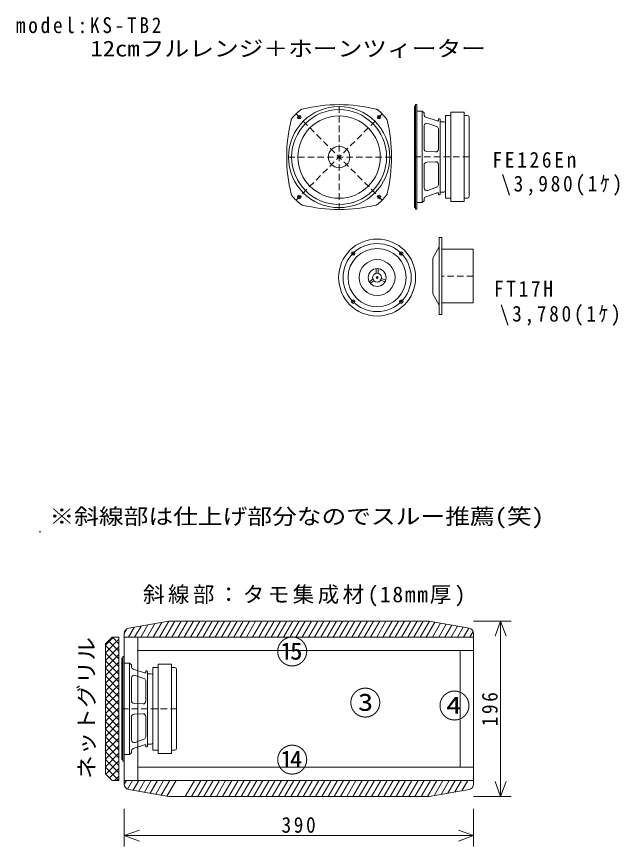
# Model space of a CAD drawing. Units: millimetres, scale not verified. Extents: x -964 to 688, y -484 to 528.
# Drawn here: x 16 to 688, y -398 to 528 of the extents above; entities that cross this region are included whole.
import ezdxf
from ezdxf.enums import TextEntityAlignment as Align

# ---------------------------------------------------------------- set-up
doc = ezdxf.new("R2010")
doc.units = ezdxf.units.MM
doc.header["$LTSCALE"] = 6
doc.linetypes.add('DASHED1', pattern=[1.8, 1.2, -0.6])
doc.layers.add('0-0', color=7, linetype='Continuous', lineweight=18)
doc.styles.add('ＭＳ ゴシック', font='')
doc.styles.get('ＭＳ ゴシック').set_extended_font_data('MS Gothic')

msp = doc.modelspace()

# ---------------------------------------------------------------- linework, layer by layer
at = {"layer": '0-0', "linetype": 'DASHED1'}
for p, q in [((375.57, 312.647), (375.57, 429.647)), ((327.487, 419.231), (423.654, 323.064)), ((423.654, 419.231), (327.487, 323.064)), ((434.07, 371.147), (317.07, 371.147)), ((520.859, 371.35), (459.859, 371.35)), ((525.316, 238.29), (490.316, 238.29)), ((133.15, -244.875), (194.15, -244.875))]:
    msp.add_line(p, q, dxfattribs=at)
at = {"layer": '0-0'}
for p, q in [((494.459, 417.35), (500.159, 417.35)), ((518.859, 417.35), (515.159, 417.35)), ((485.133, 411.42), (472.48, 415.791)), ((484.439, 405.312), (474.439, 408.766)), ((486.459, 412.907), (486.459, 412.365)), ((488.459, 329.793), (488.459, 412.907)), ((488.459, 410.6), (492.459, 410.6)), ((520.859, 327.35), (520.859, 415.35)), ((470.459, 405.931), (470.459, 380.338)), ((486.459, 379.869), (486.459, 402.476)), ((473.319, 377.341), (483.319, 376.872)), ((470.459, 336.77), (470.459, 362.363)), ((473.319, 365.359), (483.319, 365.828)), ((486.459, 362.831), (486.459, 340.224)), ((484.439, 337.389), (474.439, 333.934)), ((472.48, 326.909), (485.133, 331.28)), ((486.459, 330.335), (486.459, 329.793)), ((492.459, 332.1), (488.459, 332.1)), ((515.159, 325.35), (518.859, 325.35)), ((392.562, 262.089), (389.734, 264.918)), ((446.302, 264.918), (443.474, 262.089)), ((417.018, 246.583), (417.018, 241.533)), ((419.018, 241.533), (419.018, 246.583)), ((413.375, 234.777), (409.155, 232.001)), ((410.254, 230.331), (414.474, 233.106)), ((417.018, 236.634), (419.018, 236.634)), ((418.018, 235.634), (418.018, 237.634)), ((426.758, 231.774), (422.12, 233.775)), ((422.912, 235.611), (427.55, 233.611)), ((392.562, 211.178), (389.734, 208.349)), ((446.302, 208.349), (443.474, 211.178)), ((525.316, 208.29), (490.316, 208.29)), ((40.803, -47.332), (42.435, -47.332)), ((185.223, -146.97), (140.687, -154.986)), ((175.009, -164.875), (185.36, -146.947)), ((181.938, -164.875), (192.33, -146.875)), ((475.214, -146.875), (186.286, -146.875)), ((188.866, -164.875), (199.258, -146.875)), ((195.794, -164.875), (206.186, -146.875)), ((202.722, -164.875), (213.114, -146.875)), ((209.65, -164.875), (220.043, -146.875)), ((216.579, -164.875), (226.971, -146.875)), ((223.507, -164.875), (233.899, -146.875)), ((230.435, -164.875), (240.827, -146.875)), ((237.363, -164.875), (247.755, -146.875)), ((244.291, -164.875), (254.684, -146.875)), ((251.22, -164.875), (261.612, -146.875)), ((258.148, -164.875), (268.54, -146.875)), ((265.076, -164.875), (275.468, -146.875)), ((272.004, -164.875), (282.396, -146.875)), ((278.932, -164.875), (289.325, -146.875)), ((285.861, -164.875), (296.253, -146.875)), ((292.789, -164.875), (303.181, -146.875)), ((299.717, -164.875), (310.109, -146.875)), ((306.645, -164.875), (317.037, -146.875)), ((313.573, -164.875), (323.966, -146.875)), ((320.502, -164.875), (330.894, -146.875)), ((327.43, -164.875), (337.822, -146.875)), ((334.358, -164.875), (344.75, -146.875)), ((341.286, -164.875), (351.678, -146.875)), ((348.214, -164.875), (358.607, -146.875)), ((355.143, -164.875), (365.535, -146.875)), ((362.071, -164.875), (372.463, -146.875)), ((368.999, -164.875), (379.391, -146.875)), ((375.927, -164.875), (386.319, -146.875)), ((382.855, -164.875), (393.248, -146.875)), ((389.784, -164.875), (400.176, -146.875)), ((396.712, -164.875), (407.104, -146.875)), ((403.64, -164.875), (414.032, -146.875)), ((410.568, -164.875), (420.961, -146.875)), ((417.496, -164.875), (427.889, -146.875)), ((424.425, -164.875), (434.817, -146.875)), ((431.353, -164.875), (441.745, -146.875)), ((438.281, -164.875), (448.673, -146.875)), ((445.209, -164.875), (455.602, -146.875)), ((452.137, -164.875), (462.53, -146.875)), ((459.066, -164.875), (469.458, -146.875)), ((465.994, -164.875), (476.326, -146.979)), ((472.922, -164.875), (482.602, -148.108)), ((520.813, -154.986), (476.277, -146.97)), ((135.75, -160.874), (138.735, -155.704)), ((140.368, -164.875), (146.703, -153.904)), ((147.296, -164.875), (154.434, -152.512)), ((154.225, -164.875), (162.166, -151.12)), ((161.153, -164.875), (169.898, -149.728)), ((168.081, -164.875), (177.629, -148.337)), ((479.85, -164.875), (488.878, -149.238)), ((486.778, -164.875), (495.154, -150.368)), ((493.707, -164.875), (501.43, -151.497)), ((500.635, -164.875), (507.706, -152.627)), ((507.563, -164.875), (513.982, -153.757)), ((514.491, -164.875), (520.258, -154.886)), ((122.25, -164.875), (114.75, -172.375)), ((114.75, -173.75), (123.625, -164.875)), ((129.75, -164.875), (122.25, -164.875)), ((122.449, -164.875), (129.75, -172.176)), ((129.75, -164.875), (129.75, -324.875)), ((135.75, -328.859), (135.75, -160.891)), ((525.75, -164.875), (135.75, -164.875)), ((150.75, -324.875), (150.75, -164.875)), ((521.419, -164.875), (525.186, -158.351)), ((525.75, -328.859), (525.75, -160.891)), ((114.75, -182.235), (129.75, -167.235)), ((114.75, -172.375), (114.75, -317.375)), ((114.75, -174.147), (129.75, -189.147)), ((114.75, -190.72), (129.75, -175.72)), ((118.107, -169.018), (129.75, -180.662)), ((114.75, -182.632), (129.75, -197.632)), ((114.75, -199.205), (129.75, -184.205)), ((525.75, -179.875), (150.75, -179.875)), ((510.75, -309.875), (510.75, -179.875)), ((114.75, -191.118), (129.75, -206.118)), ((114.75, -207.691), (129.75, -192.691)), ((135.75, -193.875), (141.75, -193.875)), ((114.75, -199.603), (129.75, -214.603)), ((114.75, -216.176), (129.75, -201.176)), ((158.423, -204.805), (145.77, -200.434)), ((159.75, -203.318), (159.75, -203.86)), ((161.75, -286.432), (161.75, -203.318)), ((188.45, -198.875), (192.15, -198.875)), ((194.15, -200.875), (194.15, -288.875)), ((114.75, -208.088), (129.75, -223.088)), ((114.75, -224.661), (129.75, -209.661)), ((143.75, -210.294), (143.75, -235.887)), ((157.73, -210.913), (147.73, -207.459)), ((165.75, -205.625), (161.75, -205.625)), ((114.75, -216.573), (129.75, -231.573)), ((114.75, -233.147), (129.75, -218.147)), ((159.75, -236.356), (159.75, -213.749)), ((114.75, -225.059), (129.75, -240.059)), ((114.75, -241.632), (129.75, -226.632)), ((114.75, -233.544), (129.75, -248.544)), ((114.75, -250.117), (129.75, -235.117)), ((146.61, -238.884), (156.61, -239.353)), ((114.75, -242.029), (129.75, -257.029)), ((114.75, -258.602), (129.75, -243.602)), ((114.75, -250.515), (129.75, -265.515)), ((114.75, -267.088), (129.75, -252.088)), ((114.75, -259), (129.75, -274)), ((143.75, -279.456), (143.75, -253.863)), ((146.61, -250.866), (156.61, -250.397)), ((159.75, -253.394), (159.75, -276.001)), ((114.75, -275.573), (129.75, -260.573)), ((114.75, -267.485), (129.75, -282.485)), ((114.75, -284.058), (129.75, -269.058)), ((114.75, -275.97), (129.75, -290.97)), ((114.75, -292.544), (129.75, -277.544)), ((114.75, -284.456), (129.75, -299.456)), ((114.75, -301.029), (129.75, -286.029)), ((145.77, -289.316), (158.423, -284.945)), ((157.73, -278.837), (147.73, -282.291)), ((159.75, -285.89), (159.75, -286.432)), ((165.75, -284.125), (161.75, -284.125)), ((114.75, -292.941), (129.75, -307.941)), ((114.75, -309.514), (129.75, -294.514)), ((192.15, -290.875), (188.45, -290.875)), ((114.75, -301.426), (129.75, -316.426)), ((115.062, -317.687), (129.75, -302.999)), ((114.75, -309.911), (129.714, -324.875)), ((119.305, -321.93), (129.75, -311.485)), ((150.75, -309.875), (525.75, -309.875)), ((122.25, -324.875), (114.75, -317.375)), ((124.845, -324.875), (129.75, -319.97)), ((129.75, -324.875), (122.25, -324.875)), ((135.75, -324.875), (525.75, -324.875)), ((135.75, -328.874), (138.059, -324.875)), ((139.48, -334.413), (144.987, -324.875)), ((145.687, -335.664), (151.915, -324.875)), ((151.962, -336.793), (158.843, -324.875)), ((158.238, -337.923), (165.772, -324.875)), ((164.514, -339.053), (172.7, -324.875)), ((170.79, -340.182), (179.628, -324.875)), ((177.066, -341.312), (186.556, -324.875)), ((183.342, -342.442), (193.485, -324.875)), ((203.877, -342.875), (214.269, -324.875)), ((210.805, -342.875), (221.197, -324.875)), ((217.733, -342.875), (228.126, -324.875)), ((224.661, -342.875), (235.054, -324.875)), ((231.59, -342.875), (241.982, -324.875)), ((238.518, -342.875), (248.91, -324.875)), ((245.446, -342.875), (255.838, -324.875)), ((252.374, -342.875), (262.767, -324.875)), ((259.302, -342.875), (269.695, -324.875)), ((266.231, -342.875), (276.623, -324.875)), ((273.159, -342.875), (283.551, -324.875)), ((280.087, -342.875), (290.479, -324.875)), ((287.015, -342.875), (297.408, -324.875)), ((293.943, -342.875), (304.336, -324.875)), ((300.872, -342.875), (311.264, -324.875)), ((307.8, -342.875), (318.192, -324.875)), ((314.728, -342.875), (325.12, -324.875)), ((321.656, -342.875), (332.049, -324.875)), ((328.584, -342.875), (338.977, -324.875)), ((335.513, -342.875), (345.905, -324.875)), ((342.441, -342.875), (352.833, -324.875)), ((349.369, -342.875), (359.761, -324.875)), ((356.297, -342.875), (366.69, -324.875)), ((363.225, -342.875), (373.618, -324.875)), ((370.154, -342.875), (380.546, -324.875)), ((377.082, -342.875), (387.474, -324.875)), ((384.01, -342.875), (394.402, -324.875)), ((390.938, -342.875), (401.331, -324.875)), ((397.867, -342.875), (408.259, -324.875)), ((404.795, -342.875), (415.187, -324.875)), ((411.723, -342.875), (422.115, -324.875)), ((418.651, -342.875), (429.043, -324.875)), ((425.579, -342.875), (435.972, -324.875)), ((432.508, -342.875), (442.9, -324.875)), ((439.436, -342.875), (449.828, -324.875)), ((446.364, -342.875), (456.756, -324.875)), ((453.292, -342.875), (463.684, -324.875)), ((460.22, -342.875), (470.613, -324.875)), ((467.149, -342.875), (477.541, -324.875)), ((474.077, -342.875), (484.469, -324.875)), ((481.614, -341.819), (491.397, -324.875)), ((489.346, -340.428), (498.325, -324.875)), ((497.078, -339.036), (505.254, -324.875)), ((504.81, -337.644), (512.182, -324.875)), ((512.541, -336.253), (519.11, -324.875)), ((185.223, -342.78), (140.687, -334.764)), ((476.277, -342.78), (520.813, -334.764)), ((475.214, -342.875), (185.75, -342.875))]:
    msp.add_line(p, q, dxfattribs=at)
at = {"layer": '0-0', "color": 4, "lineweight": 9}
for p, q in [((567.75, -146.875), (525.75, -146.875)), ((555.75, -146.875), (549.594, -163.789)), ((555.75, -342.875), (555.75, -146.875)), ((555.75, -146.875), (561.906, -163.789)), ((555.75, -342.875), (549.594, -325.961)), ((555.75, -342.875), (561.906, -325.961)), ((567.75, -342.875), (525.75, -342.875)), ((135.75, -398.438), (135.75, -356.438)), ((525.75, -356.438), (525.75, -398.438)), ((152.664, -392.594), (135.75, -386.438)), ((525.75, -386.438), (508.836, -380.281)), ((508.836, -392.594), (525.75, -386.438))]:
    msp.add_line(p, q, dxfattribs=at)
at = {"layer": '0-0'}
for points in [[(460.959, 314.85), (459.859, 314.85), (459.859, 427.85), (460.959, 427.85)], [(462.459, 422.35), (468.459, 422.35), (468.459, 320.35), (462.459, 320.35)], [(470.459, 418.627), (470.459, 420.35), (468.459, 422.35)], [(494.459, 417.35), (494.459, 325.35), (500.159, 325.35)], [(468.459, 320.35), (470.459, 322.35), (470.459, 324.074)], [(487.316, 205.79), (480.316, 218.29), (480.316, 258.29), (487.316, 270.79)], [(490.316, 268.29), (525.316, 268.29), (525.316, 208.29)], [(134.25, -188.375), (133.15, -188.375), (133.15, -301.375), (134.25, -301.375)], [(135.75, -186.375), (134.25, -186.375), (134.25, -303.375), (135.75, -303.375)], [(143.75, -197.599), (143.75, -195.875), (141.75, -193.875), (141.75, -295.875), (135.75, -295.875)], [(173.45, -198.875), (167.75, -198.875), (167.75, -290.875), (173.45, -290.875)], [(141.75, -295.875), (143.75, -293.875), (143.75, -292.151)]]:
    msp.add_lwpolyline(points, dxfattribs=at)
for points in [[(460.959, 312.85), (462.459, 312.85), (462.459, 429.85), (460.959, 429.85)], [(500.159, 421.35), (500.159, 321.35), (515.159, 321.35), (515.159, 421.35)], [(490.316, 195.29), (487.316, 195.29), (487.316, 281.29), (490.316, 281.29)], [(173.45, -194.875), (188.45, -194.875), (188.45, -294.875), (173.45, -294.875)]]:
    msp.add_lwpolyline(points, close=True, dxfattribs=at)
at = {"layer": '0-0', "color": 4, "lineweight": 9}
msp.add_lwpolyline([(525.75, -386.438), (135.75, -386.438), (152.664, -380.281)], dxfattribs=at)
at = {"layer": '0-0'}
for centre, radius in [((375.57, 371.147), 56.5), ((375.57, 371.147), 53), ((331.023, 415.695), 2), ((375.57, 371.147), 46), ((420.118, 415.695), 2), ((375.57, 371.147), 12), ((331.023, 326.6), 2), ((420.118, 326.6), 2), ((418.018, 236.634), 43), ((418.018, 236.634), 38), ((418.018, 236.634), 32.5), ((391.148, 263.504), 2), ((444.888, 263.504), 2), ((418.018, 236.634), 20), ((418.018, 236.634), 10), ((418.018, 236.634), 5), ((418.018, 236.634), 1), ((391.148, 209.763), 2), ((444.888, 209.763), 2)]:
    msp.add_circle(centre, radius, dxfattribs=at)
for centre, radius, start, end in [((375.57, 255.064), 174.583, 76.3826, 103.6174), ((375.57, 371.147), 68, 129.32726, 140.67274), ((375.57, 371.147), 63, 133.18101, 136.81899), ((375.57, 371.147), 68, 39.32726, 50.67274), ((375.57, 371.147), 63, 43.18101, 46.81899), ((473.459, 418.627), 3, 180, 250.94252), ((518.859, 415.35), 2, 0, 90), ((491.653, 371.147), 174.583, 166.3826, 193.6174), ((259.487, 371.147), 174.583, 0.06658, 13.6174), ((473.459, 405.931), 3, 70.94252, 180), ((485.459, 412.365), 1, 250.94252, 0), ((487.459, 412.907), 1, 69.44395, 180), ((487.459, 412.907), 1, 0, 69.44395), ((492.459, 408.6), 2, 0, 90), ((483.459, 402.476), 3, 0, 70.94252), ((473.459, 380.338), 3, 180, 267.31622), ((483.459, 379.869), 3, 267.31622, 0), ((259.487, 371.147), 174.583, 346.3826, 0.06658), ((473.459, 362.363), 3, 92.68378, 180), ((483.459, 362.831), 3, 0, 92.68378), ((473.459, 336.77), 3, 180, 289.05748), ((483.459, 340.224), 3, 289.05748, 0), ((492.459, 334.1), 2, 270, 0), ((375.57, 371.147), 68, 219.32726, 230.67274), ((375.57, 371.147), 63, 223.18101, 226.81899), ((375.57, 371.147), 68, 309.32726, 320.67274), ((375.57, 371.147), 63, 313.18101, 316.81899), ((473.459, 324.074), 3, 109.05748, 180), ((485.459, 330.335), 1, 0, 109.05748), ((487.459, 329.793), 1, 180, 290.55605), ((487.459, 329.793), 1, 290.55605, 0), ((518.859, 327.35), 2, 270, 0), ((375.57, 487.23), 174.583, 256.3826, 283.6174), ((186.286, -152.875), 6, 90, 100.20397), ((475.214, -152.875), 6, 79.79603, 90), ((141.75, -160.891), 6, 100.20397, 180), ((519.75, -160.891), 6, 0, 79.79603), ((146.75, -197.599), 3, 180, 250.94252), ((160.75, -203.318), 1, 69.44395, 180), ((160.75, -203.318), 1, 0, 69.44395), ((192.15, -200.875), 2, 0, 90), ((146.75, -210.294), 3, 70.94252, 180), ((156.75, -213.749), 3, 0, 70.94252), ((158.75, -203.86), 1, 250.94252, 0), ((165.75, -207.625), 2, 0, 90), ((146.75, -235.887), 3, 180, 267.31622), ((156.75, -236.356), 3, 267.31622, 0), ((146.75, -253.863), 3, 92.68378, 180), ((156.75, -253.394), 3, 0, 92.68378), ((156.75, -276.001), 3, 289.05748, 0), ((146.75, -279.456), 3, 180, 289.05748), ((158.75, -285.89), 1, 0, 109.05748), ((160.75, -286.432), 1, 180, 290.55605), ((160.75, -286.432), 1, 290.55605, 0), ((165.75, -282.125), 2, 270, 0), ((146.75, -292.151), 3, 109.05748, 180), ((192.15, -288.875), 2, 270, 0), ((141.75, -328.859), 6, 180, 259.79603), ((519.75, -328.859), 6, 280.20397, 360), ((186.286, -336.875), 6, 259.79603, 270), ((475.214, -336.875), 6, 270, 280.20397)]:
    msp.add_arc(centre, radius, start, end, dxfattribs=at)
at = {"layer": '0-0', "linetype": 'DASHED1'}
for centre, start, end in [((335.644, 419.88), 103.6174, 129.32726), ((415.496, 419.88), 50.67274, 76.3826), ((326.837, 411.074), 140.67274, 166.3826), ((424.303, 411.074), 13.6174, 39.32726), ((326.837, 331.221), 193.6174, 219.32726), ((424.303, 331.221), 320.67274, 346.3826), ((335.644, 322.414), 230.67274, 256.3826), ((415.496, 322.414), 283.6174, 309.32726)]:
    msp.add_arc(centre, 5, start, end, dxfattribs=at)

# ---------------------------------------------------------------- texts
at = {"layer": '0-0', "style": 'ＭＳ ゴシック', "width": 1.15}
for s, p in [('12cmフルレンジ＋ホーンツィーター', (97.927, 478.212)), ('※斜線部は仕上げ部分なのでスルー推薦(笑)', (52.228, -44.067))]:
    msp.add_text(s, height=17.6, dxfattribs=at).set_placement(p, align=Align.BOTTOM_LEFT)
at = {"layer": '0-0', "style": 'ＭＳ ゴシック', "width": 1.1}
msp.add_text('ネットグリル', height=17.6, rotation=90, dxfattribs=at).set_placement((107.72, -323.161), align=Align.BOTTOM_LEFT)
at = {"layer": '0-0', "color": 5, "style": 'ＭＳ ゴシック'}
for s, p in [('⑮', (305.207, -202.383)), ('③', (386.813, -259.508)), ('④', (486.373, -262.772)), ('⑭', (305.207, -323.161))]:
    msp.add_text(s, height=26.39, dxfattribs=at).set_placement(p, align=Align.BOTTOM_LEFT)
at = {"layer": '0-0', "char_height": 17.6, "attachment_point": 7, "style": 'ＭＳ ゴシック'}
for s, insert in [('\\T1.28;\\W0.9;model:KS-TB2', (14.689, 509.223)), ('\\T1.28;\\W0.9;FE126En', (546.762, 359.067)), ('\\T1.28;\\W0.9;\\\\3,980(1ｹ)', (556.554, 328.057)), ('\\T1.28;\\W0.9;FT17H', (548.394, 215.44)), ('\\T1.28;\\W0.9;\\\\3,780(1ｹ)', (554.922, 182.798)), ('\\T1.16;斜線部：タモ集成材(18mm厚)', (156.684, -130.57)), ('\\T1.27;\\W0.9;390', (311.25, -383.438))]:
    msp.add_mtext(s, dxfattribs=dict(at, insert=insert))
at = {"layer": '0-0', "insert": (552.75, -264.375), "char_height": 17.6, "attachment_point": 7, "rotation": 90, "style": 'ＭＳ ゴシック'}
msp.add_mtext('\\T1.27;\\W0.9;196', dxfattribs=at)

doc.saveas('drawing.dxf')
